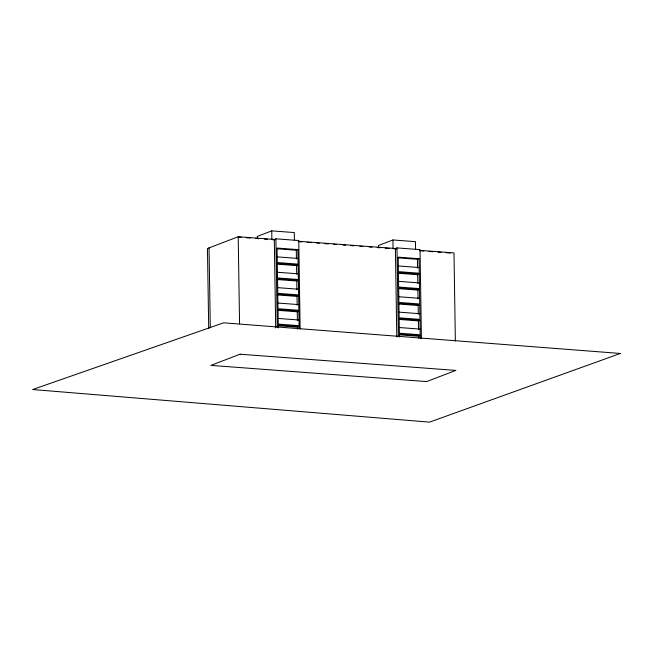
<?xml version="1.0" encoding="UTF-8"?>
<svg xmlns="http://www.w3.org/2000/svg" width="653" height="653" viewBox="0 0 653 653"><rect width="100%" height="100%" fill="white"/><g stroke="black" fill="none" stroke-linecap="round" stroke-linejoin="round"><path stroke-width="0.98" d="M300.143 329.022L298.756 240.533L275.892 238.818L274.301 239.431L238.206 236.721L207.45 248.507L208.707 328.426M294.413 240.394L294.291 232.558L271.746 230.868L257.298 236.41L257.331 238.369M276.464 248.736L296.299 250.221L297.89 249.609L298.119 264.122L277.288 262.563L277.06 248.05L297.89 249.609M276.709 264.122L296.544 265.616L298.135 265.004L298.364 279.517L277.533 277.949L277.305 263.445L298.135 265.004M415.577 249.487L415.455 241.659L392.918 239.961L378.471 245.504L378.503 247.463M276.945 279.517L296.789 281.002L298.372 280.398L298.601 294.903L277.778 293.344L277.549 278.831L298.372 280.398M299.188 241.292L395.4 248.515L396.991 247.903L420.034 249.634L421.422 338.123M277.19 294.911L297.025 296.397L298.617 295.785L298.845 310.297L278.015 308.73L277.786 294.225L298.617 295.785M397.579 257.821L417.414 259.314L419.006 258.702L419.234 273.215L398.412 271.648L398.183 257.143L419.006 258.702M277.435 310.297L297.27 311.791L298.862 311.179L299.09 325.692L278.26 324.125L278.031 309.612L298.862 311.179M397.824 273.215L417.659 274.701L419.25 274.097L419.479 288.602L398.648 287.042L398.42 272.53L419.25 274.097M277.672 325.692L297.507 327.177L299.098 326.573L299.131 328.532M399.056 288.683L417.904 290.095L419.495 289.483L419.716 303.996L398.893 302.429L398.665 287.924L419.495 289.483M398.306 303.996L418.14 305.49L419.732 304.878L419.961 319.39L399.13 317.823L398.901 303.31L419.732 304.878M398.55 319.39L418.385 320.876L419.977 320.272L420.205 334.777L399.375 333.218L399.146 318.705L419.977 320.272M399.783 334.858L418.63 336.271L420.214 335.658L420.263 338.605M419.455 250.319L453.982 252.915L455.37 341.029M239.153 237.219L241.177 237.366M246.254 237.749L250.311 238.051M255.38 238.435L258.425 238.663M264.514 239.12L267.559 239.349M272.627 239.724L274.66 239.88M299.009 241.708L302.045 241.936M307.122 242.32L311.179 242.622M316.256 242.998L319.293 243.226M324.37 243.61L328.426 243.912M333.495 244.295L336.54 244.524M342.629 244.981L345.674 245.21M350.743 245.593L353.787 245.822M359.876 246.279L362.921 246.508M369.01 246.965L372.055 247.193M377.124 247.569L380.168 247.797M385.237 248.181L389.294 248.483M394.371 248.866L396.395 249.013M419.732 250.768L423.789 251.07M428.866 251.454L432.923 251.756M437.992 252.14L441.036 252.368M446.113 252.744L450.17 253.054M277.199 256.874L298.029 258.433M398.322 265.967L419.144 267.526M277.443 272.268L298.274 273.827M398.559 281.353L419.389 282.92M277.688 287.655L298.511 289.222M398.803 296.748L419.634 298.307M277.925 303.049L298.756 304.608M399.04 312.134L419.871 313.701M278.17 318.435L299.001 320.003M399.285 327.528L420.116 329.096M299.098 326.573L278.276 325.006L278.317 327.945M420.214 335.658L399.391 334.099L399.432 337.038M417.414 259.314L417.553 268.016M417.659 274.701L417.798 283.41M417.904 290.095L418.034 298.805M418.14 305.49L418.279 314.191M418.385 320.876L418.524 329.585M418.63 336.271L418.655 338.205M396.991 247.903L398.387 336.393M395.4 248.515L396.795 337.005M392.918 239.961L393.057 248.777M296.299 250.221L296.438 258.931M296.544 265.616L296.682 274.317M296.789 281.002L296.919 289.712M297.025 296.397L297.164 305.106M297.27 311.791L297.409 320.492M297.507 327.177L297.539 329.112M275.892 238.818L277.28 327.308M274.301 239.431L275.697 327.912M271.746 230.868L271.885 239.684M238.206 236.721L239.569 323.823M209.042 247.895L210.299 327.814M240.051 354.212L210.886 365.386L426.67 381.581L455.827 370.406L240.051 354.212M620.35 353.461L429.56 422.132L32.65 389.531L223.628 322.827L620.35 353.461"/></g></svg>
